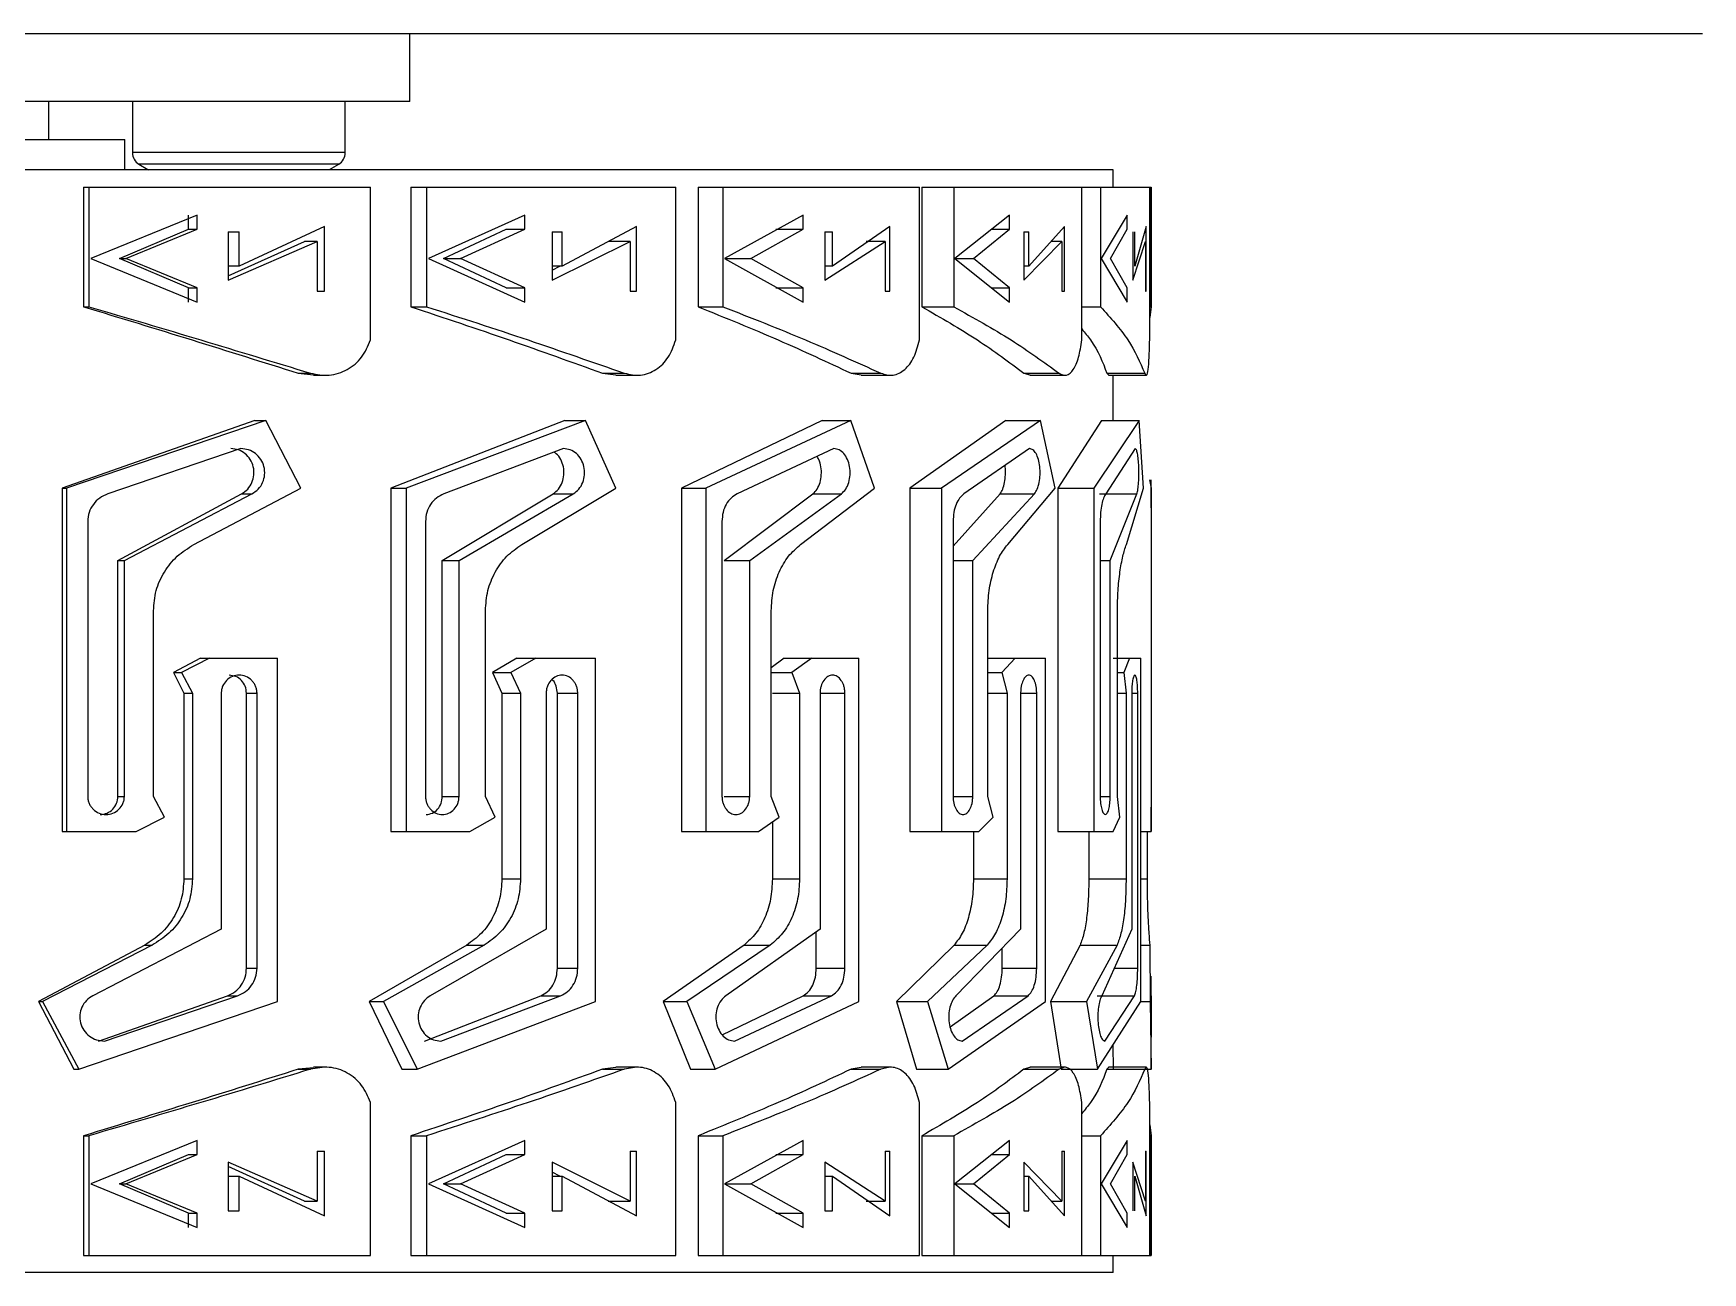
# Model space of a CAD drawing. Header units: millimetres. Extents: x 53 to 376, y 29 to 265.
# Drawn here: x 353.02 to 374.97, y 40.09 to 56.38 of the extents above; entities that cross this region are included whole.
import ezdxf

# ---------------------------------------------------------------- set-up
doc = ezdxf.new("R2010")
doc.units = ezdxf.units.MM

msp = doc.modelspace()

# ---------------------------------------------------------------- linework, layer by layer
at = {"color": 7, "linetype": 'Continuous', "lineweight": 25}
for p, q in [((302.9494, 56.3828), (362.9728, 56.3828)), ((357.9728, 55.4886), (357.9728, 56.3828)), ((362.9728, 56.3828), (374.9728, 56.3828)), ((357.9728, 55.4886), (344.9728, 55.4886)), ((353.2228, 54.9886), (353.2228, 55.4886)), ((354.3228, 55.4886), (354.3228, 54.8153)), ((357.1228, 54.8153), (357.1228, 55.4886)), ((348.7228, 54.9886), (354.2228, 54.9886)), ((354.2228, 54.5886), (354.2228, 54.9886)), ((367.2228, 54.5886), (351.493, 54.5886)), ((367.2228, 54.3615), (367.2228, 54.5886)), ((353.6809, 54.3615), (353.6809, 52.7892)), ((353.6809, 54.3615), (353.751, 54.3615)), ((353.751, 54.3615), (353.751, 52.7892)), ((353.751, 54.3615), (357.4531, 54.3615)), ((357.4531, 52.3518), (357.4531, 54.3615)), ((357.9849, 54.3615), (357.9849, 52.7892)), ((357.9849, 54.3615), (358.1917, 54.3615)), ((358.1917, 54.3615), (358.1917, 52.7892)), ((358.1917, 54.3615), (361.4677, 54.3615)), ((361.4677, 52.3518), (361.4677, 54.3615)), ((361.7614, 54.3615), (361.7614, 52.7892)), ((361.7614, 54.3615), (362.088, 54.3615)), ((362.088, 54.3615), (362.088, 52.7892)), ((362.088, 54.3615), (364.6726, 54.3615)), ((364.6726, 52.3518), (364.6726, 54.3615)), ((364.7043, 54.3615), (364.7043, 52.7892)), ((364.7043, 54.3615), (365.1243, 54.3615)), ((365.1243, 54.3615), (365.1243, 52.7892)), ((365.1243, 54.3615), (366.8081, 54.3615)), ((366.8081, 52.3518), (366.8081, 54.3615)), ((366.8081, 54.3615), (367.0547, 54.3615)), ((367.0547, 54.3615), (367.0547, 52.7892)), ((367.0547, 54.3615), (367.7012, 54.3615)), ((367.7012, 52.3518), (367.7012, 54.3615)), ((367.7012, 54.3615), (367.7227, 54.3615)), ((367.7227, 54.3615), (367.7227, 52.7892)), ((367.7228, 53.4258), (367.7228, 54.3615)), ((355.1769, 53.9945), (353.7776, 53.4226)), ((354.1517, 53.4226), (355.0629, 53.8078)), ((354.2368, 53.4226), (355.1769, 53.8078)), ((355.0629, 53.8078), (355.0629, 53.9945)), ((355.0629, 53.8078), (355.1769, 53.8078)), ((355.1769, 53.8078), (355.1769, 53.9945)), ((356.8483, 53.8432), (355.7273, 53.321)), ((356.8483, 52.9939), (356.8483, 53.8432)), ((359.4845, 53.9945), (358.2161, 53.4226)), ((358.4158, 53.4226), (359.238, 53.8078)), ((358.6363, 53.4226), (359.4845, 53.8078)), ((359.238, 53.8078), (359.4845, 53.8078)), ((359.4845, 53.8078), (359.4845, 53.9945)), ((360.951, 53.8432), (359.9735, 53.321)), ((360.951, 52.9939), (360.951, 53.8432)), ((363.143, 53.9945), (362.1083, 53.4226)), ((362.4554, 53.4226), (363.143, 53.8078)), ((362.7839, 53.8078), (363.143, 53.8078)), ((363.143, 53.8078), (363.143, 53.9945)), ((364.2858, 53.8432), (363.5309, 53.321)), ((364.2858, 52.9939), (364.2858, 53.8432)), ((365.8561, 53.9945), (365.1389, 53.4226)), ((365.3848, 53.4226), (365.8561, 53.8078)), ((365.622, 53.8078), (365.8561, 53.8078)), ((365.8561, 53.8078), (365.8561, 53.9945)), ((366.5825, 53.8432), (366.1115, 53.321)), ((366.5825, 52.9939), (366.5825, 53.8432)), ((367.4039, 53.9945), (367.0623, 53.4226)), ((367.1871, 53.4226), (367.4039, 53.8078)), ((367.4039, 53.8078), (367.4039, 53.9945)), ((367.6552, 53.8432), (367.5061, 53.321)), ((367.6552, 52.9939), (367.6552, 53.8432)), ((355.5817, 53.7746), (355.7273, 53.7746)), ((355.5817, 53.7746), (355.5817, 53.1363)), ((355.5817, 53.1363), (356.7509, 53.648)), ((355.5817, 53.1934), (356.5885, 53.648)), ((355.7273, 53.321), (355.7273, 53.7746)), ((356.7509, 53.648), (356.5885, 53.648)), ((356.7509, 53.648), (356.7509, 52.9939)), ((359.8447, 53.7746), (359.9735, 53.7746)), ((359.8447, 53.7746), (359.8447, 53.1363)), ((359.8447, 53.1363), (360.8671, 53.648)), ((359.9735, 53.321), (359.9735, 53.7746)), ((360.8671, 53.648), (360.578, 53.648)), ((360.8671, 53.648), (360.8671, 52.9939)), ((363.4294, 53.7746), (363.5309, 53.7746)), ((363.4294, 53.7746), (363.4294, 53.1363)), ((363.4294, 53.1363), (364.2221, 53.648)), ((363.5309, 53.321), (363.5309, 53.7746)), ((364.2221, 53.648), (363.9712, 53.648)), ((364.2221, 53.648), (364.2221, 52.9939)), ((366.0454, 53.7746), (366.1115, 53.7746)), ((366.0454, 53.7746), (366.0454, 53.1363)), ((366.0454, 53.1363), (366.5443, 53.648)), ((366.1115, 53.321), (366.1115, 53.7746)), ((366.5443, 53.648), (366.4065, 53.648)), ((366.5443, 53.648), (366.5443, 52.9939)), ((367.4809, 53.7746), (367.4809, 53.1363)), ((367.4809, 53.1363), (367.6455, 53.648)), ((367.5061, 53.321), (367.5061, 53.7746)), ((367.6455, 53.648), (367.6455, 52.9939)), ((353.7776, 53.4226), (355.1769, 52.8507)), ((354.1517, 53.4226), (354.2368, 53.4226)), ((355.0629, 53.0374), (354.1517, 53.4226)), ((355.1769, 53.0374), (354.2368, 53.4226)), ((358.2161, 53.4226), (359.4845, 52.8507)), ((358.4158, 53.4226), (358.6363, 53.4226)), ((359.238, 53.0374), (358.4158, 53.4226)), ((359.4845, 53.0374), (358.6363, 53.4226)), ((362.1083, 53.4226), (363.143, 52.8507)), ((362.1175, 53.4226), (362.4554, 53.4226)), ((363.143, 53.0374), (362.4554, 53.4226)), ((365.1389, 53.4226), (365.8561, 52.8507)), ((365.1389, 53.4226), (365.3848, 53.4226)), ((365.8561, 53.0374), (365.3848, 53.4226)), ((367.0623, 53.4226), (367.4039, 52.8507)), ((367.4039, 53.0374), (367.1871, 53.4226)), ((367.7228, 52.779), (367.7228, 53.4258)), ((355.7273, 53.321), (355.5964, 53.321)), ((359.8447, 53.2693), (359.9446, 53.321)), ((359.9735, 53.321), (359.8447, 53.321)), ((363.5309, 53.321), (363.4294, 53.321)), ((366.1115, 53.321), (366.0454, 53.321)), ((355.0629, 53.0374), (355.1769, 53.0374)), ((355.0629, 52.8507), (355.0629, 53.0374)), ((355.1769, 52.8507), (355.1769, 53.0374)), ((356.7509, 52.9939), (356.8483, 52.9939)), ((359.238, 53.0374), (359.4845, 53.0374)), ((359.4845, 52.8507), (359.4845, 53.0374)), ((360.8671, 52.9939), (360.951, 52.9939)), ((362.7839, 53.0374), (363.143, 53.0374)), ((363.143, 52.8507), (363.143, 53.0374)), ((364.2221, 52.9939), (364.2858, 52.9939)), ((365.622, 53.0374), (365.8561, 53.0374)), ((365.8561, 52.8507), (365.8561, 53.0374)), ((366.5443, 52.9939), (366.5825, 52.9939)), ((367.4039, 52.8507), (367.4039, 53.0374)), ((367.6455, 52.9939), (367.6552, 52.9939)), ((353.6809, 52.7892), (353.751, 52.7892)), ((357.9849, 52.7892), (358.1917, 52.7892)), ((361.7614, 52.7892), (362.088, 52.7892)), ((364.7043, 52.7892), (365.1243, 52.7892)), ((366.8081, 52.7892), (367.0547, 52.7892)), ((367.7227, 52.7892), (367.7012, 52.6464)), ((356.5048, 51.9144), (356.6646, 51.9144)), ((356.5048, 51.9144), (356.7067, 51.8938)), ((356.7061, 51.8871), (356.8723, 51.8871)), ((360.5057, 51.9144), (360.68, 51.8938)), ((360.5057, 51.9144), (360.7925, 51.9144)), ((360.6795, 51.8871), (360.9718, 51.8871)), ((363.7748, 51.9144), (363.9071, 51.8938)), ((363.7748, 51.9144), (364.1653, 51.9144)), ((363.9068, 51.8871), (364.3016, 51.8871)), ((366.0473, 51.9144), (366.1268, 51.8938)), ((366.0473, 51.9144), (366.5099, 51.9144)), ((366.1268, 51.8871), (366.592, 51.8871)), ((367.139, 51.9144), (367.1593, 51.8938)), ((367.139, 51.9144), (367.6363, 51.9144)), ((367.1595, 51.8871), (367.6575, 51.8871)), ((367.2228, 51.2941), (367.2228, 51.8871)), ((367.2228, 51.8871), (367.4118, 51.8871)), ((355.9346, 51.2941), (353.3976, 50.4034)), ((356.0763, 51.2941), (353.4587, 50.4034)), ((355.9346, 51.2941), (356.0763, 51.2941)), ((356.5365, 50.4034), (356.0763, 51.2941)), ((360.0094, 51.2941), (357.7237, 50.4034)), ((360.2804, 51.2941), (357.9221, 50.4034)), ((360.0094, 51.2941), (360.2804, 51.2941)), ((360.6815, 50.4034), (360.2804, 51.2941)), ((363.3926, 51.2941), (361.5433, 50.4034)), ((363.771, 51.2941), (361.863, 50.4034)), ((363.3926, 51.2941), (363.771, 51.2941)), ((364.0806, 50.4034), (363.771, 51.2941)), ((365.8101, 51.2941), (364.5471, 50.4034)), ((366.2653, 51.2941), (364.9622, 50.4034)), ((365.8101, 51.2941), (366.2653, 51.2941)), ((366.4582, 50.4034), (366.2653, 51.2941)), ((367.0661, 51.2941), (366.4917, 50.4034)), ((367.5611, 51.2941), (366.9685, 50.4034)), ((367.0661, 51.2941), (367.5611, 51.2941)), ((367.6218, 50.4034), (367.5611, 51.2941)), ((355.7497, 50.9238), (353.9995, 50.3278)), ((359.9932, 50.9238), (358.4196, 50.3278)), ((363.5464, 50.9238), (362.2769, 50.3278)), ((366.1215, 50.9238), (365.259, 50.3278)), ((367.5098, 50.9238), (367.1241, 50.3278)), ((367.699, 50.5129), (367.7194, 50.4034)), ((367.7228, 50.1426), (367.7228, 50.5129)), ((353.3976, 50.4034), (353.4587, 50.4034)), ((353.3976, 50.4034), (353.3976, 45.8874)), ((353.4587, 50.4034), (353.4587, 45.8874)), ((354.1333, 49.4528), (355.7596, 50.3278)), ((354.2177, 49.4528), (355.8957, 50.3278)), ((355.1309, 49.6614), (356.5365, 50.4034)), ((355.7596, 50.3278), (355.8957, 50.3278)), ((357.7237, 50.4034), (357.7237, 45.8874)), ((357.7237, 50.4034), (357.9221, 50.4034)), ((357.9221, 50.4034), (357.9221, 45.8874)), ((358.399, 49.4528), (359.8557, 50.3278)), ((358.6189, 49.4528), (360.1218, 50.3278)), ((359.4434, 49.6614), (360.6815, 50.4034)), ((359.8557, 50.3278), (360.1218, 50.3278)), ((361.5433, 50.4034), (361.5433, 45.8874)), ((361.5433, 50.4034), (361.863, 50.4034)), ((361.863, 50.4034), (361.863, 45.8874)), ((362.1037, 49.4528), (363.2727, 50.3278)), ((362.4411, 49.4528), (363.6473, 50.3278)), ((363.1101, 49.6614), (364.0806, 50.4034)), ((363.2727, 50.3278), (363.6473, 50.3278)), ((364.5471, 50.4034), (364.5471, 45.8874)), ((364.5471, 50.4034), (364.9622, 50.4034)), ((364.9622, 50.4034), (364.9622, 45.8874)), ((365.1161, 49.6408), (365.7337, 50.3278)), ((365.3748, 49.4528), (366.1864, 50.3278)), ((365.7337, 50.3278), (366.1864, 50.3278)), ((365.8341, 49.6614), (366.4582, 50.4034)), ((366.4917, 50.4034), (366.4917, 45.8874)), ((366.4917, 50.4034), (366.9685, 50.4034)), ((366.9685, 50.4034), (366.9685, 45.8874)), ((367.0394, 50.3278), (367.5336, 50.3278)), ((367.1822, 49.4528), (367.5336, 50.3278)), ((367.3945, 49.6614), (367.6218, 50.4034)), ((367.7194, 50.4034), (367.7194, 45.8874)), ((353.736, 49.9662), (353.736, 46.3495)), ((358.1779, 49.9662), (358.1779, 46.3495)), ((362.0765, 49.9662), (362.0765, 46.3495)), ((365.1161, 49.9662), (365.1161, 46.3495)), ((367.0504, 49.9662), (367.0504, 46.3495)), ((367.7227, 49.9662), (367.7227, 46.3495)), ((354.1333, 49.4528), (354.2177, 49.4528)), ((354.1333, 46.3495), (354.1333, 49.4528)), ((354.2177, 46.3495), (354.2177, 49.4528)), ((358.399, 49.4528), (358.6189, 49.4528)), ((358.399, 46.3495), (358.399, 49.4528)), ((358.6189, 46.3495), (358.6189, 49.4528)), ((362.1037, 49.4528), (362.4411, 49.4528)), ((362.4411, 46.3495), (362.4411, 49.4528)), ((365.1161, 49.4528), (365.3748, 49.4528)), ((365.3748, 46.3495), (365.3748, 49.4528)), ((367.0504, 49.4528), (367.1822, 49.4528)), ((367.1822, 46.3495), (367.1822, 49.4528)), ((354.6003, 46.3495), (354.6003, 48.7916)), ((358.9662, 46.3495), (358.9662, 48.7916)), ((362.725, 46.3495), (362.725, 48.7916)), ((365.5722, 46.3495), (365.5722, 48.7916)), ((367.2772, 46.3495), (367.2772, 48.7916)), ((355.2197, 48.1695), (354.8633, 47.9775)), ((355.3387, 48.1695), (354.9709, 47.9775)), ((355.2197, 48.1695), (355.3387, 48.1695)), ((355.3387, 48.1695), (356.2303, 48.1695)), ((356.2303, 43.6534), (356.2303, 48.1695)), ((359.3778, 48.1695), (359.0592, 47.9775)), ((359.6288, 48.1695), (359.3001, 47.9775)), ((359.3778, 48.1695), (359.6288, 48.1695)), ((359.6288, 48.1695), (360.4151, 48.1695)), ((360.4151, 43.6534), (360.4151, 48.1695)), ((362.8955, 48.1695), (362.725, 48.0411)), ((362.8955, 48.1695), (363.2582, 48.1695)), ((363.2582, 48.1695), (362.9951, 47.9775)), ((363.2582, 48.1695), (363.8755, 48.1695)), ((363.8755, 43.6534), (363.8755, 48.1695)), ((365.5722, 48.1695), (365.9327, 48.1695)), ((365.9327, 48.1695), (365.7566, 47.9775)), ((365.9327, 48.1695), (366.3311, 48.1695)), ((366.3311, 43.6534), (366.3311, 48.1695)), ((367.2195, 48.1695), (367.4359, 48.1695)), ((367.4359, 48.1695), (367.3609, 47.9775)), ((367.4359, 48.1695), (367.5829, 48.1695)), ((367.5829, 43.6534), (367.5829, 48.1695)), ((354.8633, 47.9775), (355.0015, 47.7074)), ((354.8633, 47.9775), (354.9709, 47.9775)), ((354.9709, 47.9775), (355.1136, 47.7074)), ((359.0592, 47.9775), (359.1831, 47.7074)), ((359.0592, 47.9775), (359.3001, 47.9775)), ((359.3001, 47.9775), (359.4279, 47.7074)), ((362.725, 47.9775), (362.9951, 47.9775)), ((362.9951, 47.9775), (363.0977, 47.7074)), ((365.5722, 47.9775), (365.7566, 47.9775)), ((365.7566, 47.9775), (365.8257, 47.7074)), ((367.2772, 47.9775), (367.3609, 47.9775)), ((367.3609, 47.9775), (367.391, 47.7074)), ((355.0015, 47.7074), (355.1136, 47.7074)), ((355.0015, 47.7074), (355.0015, 45.2652)), ((355.1136, 47.7074), (355.1136, 45.2652)), ((355.4916, 47.7074), (355.4916, 44.6041)), ((355.824, 47.7074), (355.9621, 47.7074)), ((355.824, 44.0906), (355.824, 47.7074)), ((355.9621, 44.0906), (355.9621, 47.7074)), ((359.1831, 47.7074), (359.1831, 45.2652)), ((359.1831, 47.7074), (359.4279, 47.7074)), ((359.4279, 47.7074), (359.4279, 45.2652)), ((359.7647, 47.7074), (359.7647, 44.6041)), ((359.9123, 44.0906), (359.9123, 47.7074)), ((359.9123, 47.7074), (360.1803, 47.7074)), ((360.1803, 44.0906), (360.1803, 47.7074)), ((362.74, 47.7074), (363.0977, 47.7074)), ((363.0977, 47.7074), (363.0977, 45.2652)), ((363.3661, 47.7074), (363.3661, 44.6041)), ((363.6929, 44.0906), (363.6929, 47.7074)), ((365.5722, 47.7074), (365.8257, 47.7074)), ((365.8257, 47.7074), (365.8257, 45.2652)), ((366.004, 47.7074), (366.004, 44.6041)), ((366.2156, 44.0906), (366.2156, 47.7074)), ((367.2772, 47.7074), (367.391, 47.7074)), ((367.391, 47.7074), (367.391, 45.2652)), ((367.4646, 47.7074), (367.4646, 44.6041)), ((367.5439, 44.0906), (367.5439, 47.7074)), ((354.1333, 46.3495), (354.2177, 46.3495)), ((354.7437, 46.0793), (354.6003, 46.3495)), ((358.399, 46.3495), (358.6189, 46.3495)), ((359.0956, 46.0793), (358.9662, 46.3495)), ((362.1037, 46.3495), (362.4411, 46.3495)), ((362.83, 46.0793), (362.725, 46.3495)), ((365.6443, 46.0793), (365.5722, 46.3495)), ((367.3105, 46.0793), (367.2772, 46.3495)), ((367.7228, 45.8874), (367.7228, 46.2077)), ((353.3976, 45.8874), (353.4587, 45.8874)), ((353.4587, 45.8874), (354.373, 45.8874)), ((354.373, 45.8874), (354.7437, 46.0793)), ((357.7237, 45.8874), (357.9221, 45.8874)), ((357.9221, 45.8874), (358.7601, 45.8874)), ((358.7601, 45.8874), (359.0956, 46.0793)), ((361.5433, 45.8874), (361.863, 45.8874)), ((361.863, 45.8874), (362.5569, 45.8874)), ((362.5569, 45.8874), (362.83, 46.0793)), ((362.74, 46.0161), (362.74, 45.2652)), ((364.5471, 45.8874), (364.9622, 45.8874)), ((364.9622, 45.8874), (365.4557, 45.8874)), ((365.3841, 45.8874), (365.3841, 45.2652)), ((365.4557, 45.8874), (365.6443, 46.0793)), ((366.4917, 45.8874), (366.9685, 45.8874)), ((366.9012, 45.8874), (366.9012, 45.2652)), ((366.9685, 45.8874), (367.2218, 45.8874)), ((367.2218, 45.8874), (367.3105, 46.0793)), ((367.5829, 45.8874), (367.7194, 45.8874)), ((367.6666, 45.8874), (367.6666, 45.2652)), ((367.7194, 45.8874), (367.7228, 45.8874)), ((355.0015, 45.2652), (355.1136, 45.2652)), ((359.1831, 45.2652), (359.4279, 45.2652)), ((362.74, 45.2652), (363.0977, 45.2652)), ((365.3841, 45.2652), (365.8257, 45.2652)), ((366.9012, 45.2652), (367.391, 45.2652)), ((355.4916, 44.6041), (353.8044, 43.729)), ((359.7647, 44.6041), (358.2408, 43.729)), ((363.3661, 44.6041), (362.1288, 43.729)), ((363.3169, 44.0906), (363.3169, 44.5693)), ((366.004, 44.6041), (365.1535, 43.729)), ((367.4646, 44.6041), (367.0699, 43.729)), ((354.4871, 44.3955), (353.0883, 43.6534)), ((354.5828, 44.3955), (353.1396, 43.6534)), ((354.4871, 44.3955), (354.5828, 44.3955)), ((358.7203, 44.3955), (357.4367, 43.6534)), ((358.9504, 44.3955), (357.626, 43.6534)), ((358.7203, 44.3955), (358.9504, 44.3955)), ((362.3663, 44.3955), (361.302, 43.6534)), ((362.7121, 44.3955), (361.614, 43.6534)), ((362.3663, 44.3955), (362.7121, 44.3955)), ((365.1298, 44.3955), (364.371, 43.6534)), ((365.5633, 44.3955), (364.7804, 43.6534)), ((365.1298, 44.3955), (365.5633, 44.3955)), ((365.762, 44.0906), (365.762, 44.3551)), ((366.7868, 44.3955), (366.395, 43.6534)), ((366.7868, 44.3955), (367.273, 44.3955)), ((367.273, 44.3955), (366.8687, 43.6534)), ((367.7026, 44.3955), (367.7097, 43.6534)), ((355.824, 44.0906), (355.9621, 44.0906)), ((359.9123, 44.0906), (360.1803, 44.0906)), ((363.3169, 44.0906), (363.6929, 44.0906)), ((365.762, 44.0906), (366.2156, 44.0906)), ((367.7228, 43.7149), (367.7228, 43.9843)), ((353.8779, 43.1331), (355.5753, 43.729)), ((353.9543, 43.1331), (355.7055, 43.729)), ((355.5753, 43.729), (355.7055, 43.729)), ((358.1657, 43.1331), (359.6932, 43.729)), ((358.3782, 43.1331), (359.9542, 43.729)), ((359.6932, 43.729), (359.9542, 43.729)), ((362.0811, 43.2151), (363.1452, 43.729)), ((362.2427, 43.1331), (363.5157, 43.729)), ((363.1452, 43.729), (363.5157, 43.729)), ((365.0765, 43.3212), (365.6515, 43.729)), ((365.2347, 43.1331), (366.1016, 43.729)), ((365.6515, 43.729), (366.1016, 43.729)), ((367.0092, 43.729), (367.5024, 43.729)), ((367.1118, 43.1331), (367.5024, 43.729)), ((353.0883, 43.6534), (353.1396, 43.6534)), ((353.0883, 43.6534), (353.5522, 42.7628)), ((353.1396, 43.6534), (353.6182, 42.7628)), ((353.6182, 42.7628), (356.2303, 43.6534)), ((357.4367, 43.6534), (357.8664, 42.7628)), ((357.4367, 43.6534), (357.626, 43.6534)), ((357.626, 43.6534), (358.0694, 42.7628)), ((358.0694, 42.7628), (360.4151, 43.6534)), ((361.302, 43.6534), (361.6627, 42.7628)), ((361.302, 43.6534), (361.614, 43.6534)), ((361.614, 43.6534), (361.9861, 42.7628)), ((361.9861, 42.7628), (363.8755, 43.6534)), ((364.371, 43.6534), (364.6334, 42.7628)), ((364.371, 43.6534), (364.7804, 43.6534)), ((364.7804, 43.6534), (365.0512, 42.7628)), ((365.0512, 42.7628), (366.3311, 43.6534)), ((366.395, 43.6534), (366.5379, 42.7628)), ((366.395, 43.6534), (366.8687, 43.6534)), ((366.8687, 43.6534), (367.0161, 42.7628)), ((367.0161, 42.7628), (367.5829, 43.6534)), ((367.5829, 43.6534), (367.7097, 43.6534)), ((367.7097, 43.6534), (367.7219, 42.7628)), ((367.2177, 43.0795), (367.2219, 42.7628)), ((367.7228, 42.7603), (367.7228, 43.184)), ((353.5522, 42.7628), (353.6182, 42.7628)), ((356.7068, 42.7833), (356.5048, 42.7628)), ((356.5048, 42.7628), (356.6646, 42.7628)), ((356.8724, 42.79), (356.7061, 42.7901)), ((357.8664, 42.7628), (358.0694, 42.7628)), ((360.6801, 42.7834), (360.5057, 42.7628)), ((360.5057, 42.7628), (360.7925, 42.7628)), ((360.9719, 42.79), (360.6796, 42.79)), ((361.6627, 42.7628), (361.9861, 42.7628)), ((363.9072, 42.7834), (363.7748, 42.7628)), ((363.7748, 42.7628), (364.1653, 42.7628)), ((364.3017, 42.79), (363.9069, 42.79)), ((364.6334, 42.7628), (365.0512, 42.7628)), ((366.1269, 42.7834), (366.0473, 42.7628)), ((366.0473, 42.7628), (366.5099, 42.7628)), ((366.5921, 42.79), (366.1268, 42.79)), ((366.5379, 42.7628), (367.0161, 42.7628)), ((367.1593, 42.7834), (367.139, 42.7628)), ((367.139, 42.7628), (367.6363, 42.7628)), ((367.6575, 42.79), (367.1595, 42.79)), ((367.6363, 42.7628), (367.7219, 42.7628)), ((357.4531, 40.3157), (357.4531, 42.3254)), ((361.4677, 40.3157), (361.4677, 42.3254)), ((364.6726, 40.3157), (364.6726, 42.3254)), ((366.8081, 40.3157), (366.8081, 42.3254)), ((367.7012, 40.3157), (367.7012, 42.3254)), ((367.7012, 42.0308), (367.7227, 41.888)), ((353.6809, 41.888), (353.751, 41.888)), ((353.6809, 41.888), (353.6809, 40.3157)), ((353.751, 41.888), (353.751, 40.3157)), ((355.1769, 41.8264), (353.7776, 41.2546)), ((355.1769, 41.6398), (355.1769, 41.8264)), ((357.9849, 41.888), (357.9849, 40.3157)), ((357.9849, 41.888), (358.1917, 41.888)), ((358.1917, 41.888), (358.1917, 40.3157)), ((359.4845, 41.8264), (358.2161, 41.2546)), ((359.4845, 41.6398), (359.4845, 41.8264)), ((361.7614, 41.888), (361.7614, 40.3157)), ((361.7614, 41.888), (362.088, 41.888)), ((362.088, 41.888), (362.088, 40.3157)), ((363.143, 41.8264), (362.1083, 41.2546)), ((363.143, 41.6398), (363.143, 41.8264)), ((364.7043, 41.888), (364.7043, 40.3157)), ((364.7043, 41.888), (365.1243, 41.888)), ((365.1243, 41.888), (365.1243, 40.3157)), ((365.8561, 41.8264), (365.1389, 41.2546)), ((365.8561, 41.6398), (365.8561, 41.8264)), ((366.8081, 41.888), (367.0547, 41.888)), ((367.0547, 41.888), (367.0547, 40.3157)), ((367.4039, 41.8264), (367.0623, 41.2546)), ((367.4039, 41.6398), (367.4039, 41.8264)), ((367.7227, 41.888), (367.7227, 40.3157)), ((367.7228, 41.2577), (367.7228, 41.8981)), ((354.1517, 41.2546), (355.0629, 41.6398)), ((354.2368, 41.2546), (355.1769, 41.6398)), ((355.0629, 41.6398), (355.1769, 41.6398)), ((356.7509, 41.0292), (355.5817, 41.5408)), ((355.5817, 41.5408), (355.5817, 40.9026)), ((356.7509, 41.6833), (356.8483, 41.6833)), ((356.7509, 41.6833), (356.7509, 41.0292)), ((356.8483, 40.834), (356.8483, 41.6833)), ((358.4158, 41.2546), (359.238, 41.6398)), ((358.6363, 41.2546), (359.4845, 41.6398)), ((359.238, 41.6398), (359.4845, 41.6398)), ((360.8671, 41.0292), (359.8447, 41.5408)), ((359.8447, 41.5408), (359.8447, 40.9026)), ((360.8671, 41.6833), (360.951, 41.6833)), ((360.8671, 41.6833), (360.8671, 41.0292)), ((360.951, 40.834), (360.951, 41.6833)), ((362.4554, 41.2546), (363.143, 41.6398)), ((362.7839, 41.6398), (363.143, 41.6398)), ((364.2221, 41.0292), (363.4294, 41.5408)), ((363.4294, 41.5408), (363.4294, 40.9026)), ((364.2221, 41.6833), (364.2858, 41.6833)), ((364.2221, 41.6833), (364.2221, 41.0292)), ((364.2858, 40.834), (364.2858, 41.6833)), ((365.3848, 41.2546), (365.8561, 41.6398)), ((365.622, 41.6398), (365.8561, 41.6398)), ((366.5443, 41.0292), (366.0454, 41.5408)), ((366.0454, 41.5408), (366.0454, 40.9026)), ((366.5443, 41.6833), (366.5825, 41.6833)), ((366.5443, 41.6833), (366.5443, 41.0292)), ((366.5825, 40.834), (366.5825, 41.6833)), ((367.1871, 41.2546), (367.4039, 41.6398)), ((367.6455, 41.0292), (367.4809, 41.5408)), ((367.4809, 41.5408), (367.4809, 40.9026)), ((367.6455, 41.6833), (367.6552, 41.6833)), ((367.6455, 41.6833), (367.6455, 41.0292)), ((367.6552, 40.834), (367.6552, 41.6833)), ((356.5885, 41.0292), (355.5817, 41.4838)), ((355.5964, 41.3562), (355.7273, 41.3562)), ((355.7273, 40.9026), (355.7273, 41.3562)), ((355.7273, 41.3562), (356.8483, 40.834)), ((359.9446, 41.3562), (359.8447, 41.4078)), ((359.8447, 41.3562), (359.9735, 41.3562)), ((359.9735, 40.9026), (359.9735, 41.3562)), ((359.9735, 41.3562), (360.951, 40.834)), ((363.4294, 41.3562), (363.5309, 41.3562)), ((363.5309, 40.9026), (363.5309, 41.3562)), ((363.5309, 41.3562), (364.2858, 40.834)), ((366.0454, 41.3562), (366.1115, 41.3562)), ((366.1115, 40.9026), (366.1115, 41.3562)), ((366.1115, 41.3562), (366.5825, 40.834)), ((367.5061, 40.9026), (367.5061, 41.3562)), ((367.5061, 41.3562), (367.6552, 40.834)), ((353.7776, 41.2546), (355.1769, 40.6827)), ((355.0629, 40.8694), (354.1517, 41.2546)), ((354.1517, 41.2546), (354.2368, 41.2546)), ((355.1769, 40.8694), (354.2368, 41.2546)), ((358.2161, 41.2546), (359.4845, 40.6827)), ((358.4158, 41.2546), (358.6363, 41.2546)), ((359.238, 40.8694), (358.4158, 41.2546)), ((359.4845, 40.8694), (358.6363, 41.2546)), ((362.1083, 41.2546), (363.143, 40.6827)), ((362.1175, 41.2546), (362.4554, 41.2546)), ((363.143, 40.8694), (362.4554, 41.2546)), ((365.1389, 41.2546), (365.8561, 40.6827)), ((365.1389, 41.2546), (365.3848, 41.2546)), ((365.8561, 40.8694), (365.3848, 41.2546)), ((367.0623, 41.2546), (367.4039, 40.6827)), ((367.4039, 40.8694), (367.1871, 41.2546)), ((367.7228, 40.3157), (367.7228, 41.2577)), ((355.0629, 40.8694), (355.1769, 40.8694)), ((355.0629, 40.6827), (355.0629, 40.8694)), ((355.1769, 40.6827), (355.1769, 40.8694)), ((355.5817, 40.9026), (355.7273, 40.9026)), ((356.5885, 41.0292), (356.7509, 41.0292)), ((359.238, 40.8694), (359.4845, 40.8694)), ((359.4845, 40.6827), (359.4845, 40.8694)), ((359.8447, 40.9026), (359.9735, 40.9026)), ((360.578, 41.0292), (360.8671, 41.0292)), ((362.7839, 40.8694), (363.143, 40.8694)), ((363.143, 40.6827), (363.143, 40.8694)), ((363.4294, 40.9026), (363.5309, 40.9026)), ((363.9712, 41.0292), (364.2221, 41.0292)), ((365.622, 40.8694), (365.8561, 40.8694)), ((365.8561, 40.6827), (365.8561, 40.8694)), ((366.0454, 40.9026), (366.1115, 40.9026)), ((366.4065, 41.0292), (366.5443, 41.0292)), ((367.4039, 40.6827), (367.4039, 40.8694)), ((353.6809, 40.3157), (353.751, 40.3157)), ((353.751, 40.3157), (357.4531, 40.3157)), ((357.9849, 40.3157), (358.1917, 40.3157)), ((358.1917, 40.3157), (361.4677, 40.3157)), ((361.7614, 40.3157), (362.088, 40.3157)), ((362.088, 40.3157), (364.6726, 40.3157)), ((364.7043, 40.3157), (365.1243, 40.3157)), ((365.1243, 40.3157), (366.8081, 40.3157)), ((366.8081, 40.3157), (367.0547, 40.3157)), ((367.0547, 40.3157), (367.7012, 40.3157)), ((367.2228, 40.0886), (367.2228, 40.3157)), ((367.7012, 40.3157), (367.7227, 40.3157)), ((367.2228, 40.0886), (351.493, 40.0886))]:
    msp.add_line(p, q, dxfattribs=at)
at = {"color": 8, "linetype": 'Continuous', "lineweight": 25}
for p, q in [((357.1228, 54.8153), (354.3228, 54.8153)), ((357.0374, 54.6622), (354.4081, 54.6622)), ((363.3661, 47.7074), (363.6929, 47.7074)), ((366.004, 47.7074), (366.2156, 47.7074)), ((367.4646, 47.7074), (367.5439, 47.7074)), ((365.1161, 46.3495), (365.3748, 46.3495)), ((367.0504, 46.3495), (367.1822, 46.3495)), ((367.5829, 45.2652), (367.6666, 45.2652)), ((367.5829, 44.3955), (367.7026, 44.3955)), ((367.233, 44.0906), (367.5439, 44.0906))]:
    msp.add_line(p, q, dxfattribs=at)
at = {"color": 7, "linetype": 'Continuous', "lineweight": 25, "flags": 128}
for points in [[(354.4081, 54.6622), (354.5281, 54.5925), (354.5353, 54.5886)], [(356.9102, 54.5886), (356.9174, 54.5925), (357.0374, 54.6622)]]:
    msp.add_lwpolyline(points, dxfattribs=at)
at = {"color": 7, "linetype": 'Continuous', "lineweight": 25}
for centre, start, end in [((354.5028, 54.8153), 180, 238.2737), ((356.9428, 54.8153), 301.7263, 0)]:
    msp.add_arc(centre, 0.18, start, end, dxfattribs=at)
for points, knots in [([(353.6809, 52.7892), (354.1593, 52.6434), (355.1161, 52.3518), (356.0419, 52.0602), (356.5048, 51.9144)], [0, 0, 0, 0, 0.5000004, 1, 1, 1, 1]), ([(353.751, 52.7892), (354.2446, 52.6434), (355.2317, 52.3518), (356.187, 52.0602), (356.6646, 51.9144)], [0, 0, 0, 0, 0.5000001, 1, 1, 1, 1]), ([(357.9849, 52.7892), (358.4217, 52.6434), (359.2951, 52.3518), (360.1022, 52.0602), (360.5057, 51.9144)], [0, 0, 0, 0, 0.5000004, 1, 1, 1, 1]), ([(358.1917, 52.7892), (358.6423, 52.6434), (359.5435, 52.3518), (360.3761, 52.0602), (360.7925, 51.9144)], [0, 0, 0, 0, 0.5000004, 1, 1, 1, 1]), ([(361.7614, 52.7892), (362.1211, 52.6434), (362.8405, 52.3518), (363.4634, 52.0602), (363.7748, 51.9144)], [0, 0, 0, 0, 0.49999988, 1, 1, 1, 1]), ([(362.088, 52.7892), (362.4591, 52.6434), (363.2013, 52.3518), (363.844, 52.0602), (364.1653, 51.9144)], [0, 0, 0, 0, 0.4999997, 1, 1, 1, 1]), ([(364.7043, 52.7892), (364.9578, 52.6434), (365.4649, 52.3518), (365.8531, 52.0602), (366.0473, 51.9144)], [0, 0, 0, 0, 0.4999998, 1, 1, 1, 1]), ([(365.1243, 52.7892), (365.3859, 52.6434), (365.9091, 52.3518), (366.3096, 52.0602), (366.5099, 51.9144)], [0, 0, 0, 0, 0.4999997, 1, 1, 1, 1]), ([(367.0547, 52.7892), (367.1856, 52.6434), (367.4472, 52.3518), (367.5733, 52.0602), (367.6363, 51.9144)], [0, 0, 0, 0, 0.4999999, 1, 1, 1, 1]), ([(366.8081, 52.4962), (366.8481, 52.4481), (367.0095, 52.2541), (367.0834, 52.0602), (367.139, 51.9144)], [0, 0, 0, 0, 0.2482159, 1, 1, 1, 1]), ([(356.6646, 51.9144), (356.7474, 51.8992), (356.9127, 51.8687), (357.1543, 51.9505), (357.3541, 52.1129), (357.4202, 52.2725), (357.4531, 52.3518)], [0, 0, 0, 0, 0.252398, 0.5042083, 0.7535647, 1, 1, 1, 1]), ([(360.7925, 51.9144), (360.8639, 51.8992), (361.0067, 51.8687), (361.2136, 51.9505), (361.3838, 52.1129), (361.4398, 52.2725), (361.4677, 52.3518)], [0, 0, 0, 0, 0.2523968, 0.5042083, 0.7535645, 1, 1, 1, 1]), ([(364.1653, 51.9144), (364.2197, 51.8992), (364.3282, 51.8687), (364.4837, 51.9505), (364.6105, 52.1129), (364.652, 52.2725), (364.6726, 52.3518)], [0, 0, 0, 0, 0.252396, 0.504209, 0.7535644, 1, 1, 1, 1]), ([(366.5099, 51.9144), (366.5427, 51.8992), (366.6082, 51.8687), (366.6997, 51.9505), (366.7728, 52.1129), (366.7964, 52.2725), (366.8081, 52.3518)], [0, 0, 0, 0, 0.2523967, 0.5042091, 0.7535652, 1, 1, 1, 1]), ([(367.6363, 51.9144), (367.6449, 51.8992), (367.6621, 51.8687), (367.6821, 51.9505), (367.6957, 52.1129), (367.6994, 52.2725), (367.7012, 52.3518)], [0, 0, 0, 0, 0.2523964, 0.5042094, 0.7535651, 1, 1, 1, 1]), ([(355.7596, 50.3278), (355.7879, 50.3472), (355.8445, 50.3858), (355.9005, 50.4761), (355.9266, 50.5787), (355.9188, 50.6849), (355.8782, 50.7827), (355.8093, 50.8608), (355.7193, 50.9136), (355.6519, 50.9204), (355.6181, 50.9238)], [0, 0, 0, 0, 0.1253295, 0.2502853, 0.3752385, 0.5002023, 0.6251549, 0.7501143, 0.8750548, 1, 1, 1, 1]), ([(355.8957, 50.3278), (355.9247, 50.347), (355.9826, 50.3852), (356.0411, 50.4757), (356.0682, 50.5796), (356.0595, 50.6874), (356.0162, 50.7856), (355.9443, 50.8627), (355.8522, 50.914), (355.7839, 50.9205), (355.7497, 50.9238)], [0, 0, 0, 0, 0.12538188, 0.25042568, 0.37543103, 0.50038719, 0.62529565, 0.75018933, 0.87507956, 1, 1, 1, 1]), ([(359.8557, 50.3278), (359.8806, 50.3472), (359.9304, 50.3858), (359.9795, 50.4761), (360.0023, 50.5786), (359.9957, 50.6852), (359.9594, 50.7814), (359.9135, 50.8484), (359.8767, 50.8698), (359.8664, 50.8758)], [0, 0, 0, 0, 0.15702, 0.3135708, 0.4701182, 0.6266794, 0.783224, 0.9397814, 1, 1, 1, 1]), ([(360.1218, 50.3278), (360.1473, 50.347), (360.1983, 50.3852), (360.2495, 50.4757), (360.2733, 50.5796), (360.2657, 50.6874), (360.2278, 50.7856), (360.1646, 50.8627), (360.0836, 50.914), (360.0233, 50.9205), (359.9932, 50.9238)], [0, 0, 0, 0, 0.1253848, 0.2504283, 0.3754328, 0.500389, 0.6252955, 0.7501876, 0.8750776, 1, 1, 1, 1]), ([(363.2727, 50.3278), (363.2922, 50.3472), (363.3311, 50.3858), (363.3693, 50.4761), (363.3872, 50.5789), (363.3813, 50.6842), (363.36, 50.7695), (363.3349, 50.8073), (363.3262, 50.8204)], [0, 0, 0, 0, 0.1812345, 0.3619272, 0.5426151, 0.7233188, 0.9040045, 1, 1, 1, 1]), ([(363.6473, 50.3278), (363.6672, 50.347), (363.7071, 50.3852), (363.747, 50.4757), (363.7655, 50.5796), (363.7595, 50.6874), (363.73, 50.7856), (363.6808, 50.8627), (363.6174, 50.914), (363.5701, 50.9205), (363.5464, 50.9238)], [0, 0, 0, 0, 0.12538266, 0.2504267, 0.3754325, 0.500389, 0.62529602, 0.75019067, 0.8750808, 1, 1, 1, 1]), ([(366.1864, 50.3278), (366.1992, 50.347), (366.2247, 50.3852), (366.25, 50.4757), (366.2618, 50.5796), (366.258, 50.6874), (366.2393, 50.7856), (366.2079, 50.8627), (366.1673, 50.914), (366.1368, 50.9205), (366.1215, 50.9238)], [0, 0, 0, 0, 0.12538319, 0.25042673, 0.37543172, 0.50038805, 0.62529514, 0.75018909, 0.87507952, 1, 1, 1, 1]), ([(367.5336, 50.3278), (367.5381, 50.347), (367.5472, 50.3852), (367.5559, 50.4757), (367.5599, 50.5796), (367.5586, 50.6874), (367.5522, 50.7856), (367.5413, 50.8627), (367.5268, 50.914), (367.5155, 50.9205), (367.5098, 50.9238)], [0, 0, 0, 0, 0.12538278, 0.25042708, 0.37543209, 0.5003884, 0.62529479, 0.75018851, 0.87507852, 1, 1, 1, 1]), ([(365.7337, 50.3278), (365.7461, 50.3471), (365.771, 50.3858), (365.7956, 50.4763), (365.8058, 50.5779), (365.8061, 50.6574), (365.7989, 50.6947), (365.7979, 50.7002)], [0, 0, 0, 0, 0.2401275, 0.4795344, 0.7189383, 0.9583622, 1, 1, 1, 1]), ([(353.9995, 50.3278), (353.9629, 50.3118), (353.89, 50.2799), (353.8052, 50.1931), (353.7473, 50.0861), (353.7398, 50.0062), (353.736, 49.9662)], [0, 0, 0, 0, 0.2509177, 0.5007393, 0.7503876, 1, 1, 1, 1]), ([(358.4196, 50.3278), (358.3861, 50.3118), (358.3193, 50.2799), (358.2415, 50.1931), (358.1883, 50.0861), (358.1813, 50.0062), (358.1779, 49.9662)], [0, 0, 0, 0, 0.2509161, 0.5007369, 0.7503875, 1, 1, 1, 1]), ([(362.2769, 50.3278), (362.2493, 50.3118), (362.194, 50.2799), (362.1294, 50.1931), (362.0852, 50.0861), (362.0794, 50.0062), (362.0765, 49.9662)], [0, 0, 0, 0, 0.2509158, 0.5007368, 0.7503869, 1, 1, 1, 1]), ([(365.259, 50.3278), (365.2393, 50.3118), (365.2001, 50.2799), (365.154, 50.1931), (365.1223, 50.0861), (365.1182, 50.0062), (365.1161, 49.9662)], [0, 0, 0, 0, 0.2509142, 0.5007368, 0.7503866, 1, 1, 1, 1]), ([(367.1241, 50.3278), (367.1141, 50.3118), (367.0941, 50.2799), (367.0702, 50.1931), (367.0537, 50.0861), (367.0515, 50.0062), (367.0504, 49.9662)], [0, 0, 0, 0, 0.25091406, 0.500737, 0.75038735, 1, 1, 1, 1]), ([(367.7227, 50.1426), (367.7227, 50.1234), (367.7227, 50.0697), (367.7227, 50.0067), (367.7227, 49.9662)], [0, 0, 0, 0, 0.3569619, 1, 1, 1, 1]), ([(354.6003, 48.7916), (354.6074, 48.8808), (354.6217, 49.0595), (354.735, 49.3063), (354.9035, 49.5194), (355.0549, 49.6139), (355.1309, 49.6614)], [0, 0, 0, 0, 0.2477045, 0.4965127, 0.7472056, 1, 1, 1, 1]), ([(358.9662, 48.7916), (358.9726, 48.8808), (358.9855, 49.0595), (359.0878, 49.3063), (359.2397, 49.5194), (359.3753, 49.6139), (359.4434, 49.6614)], [0, 0, 0, 0, 0.2477041, 0.4965105, 0.747203, 1, 1, 1, 1]), ([(362.725, 48.7916), (362.7302, 48.8808), (362.7407, 49.0595), (362.8237, 49.3063), (362.9466, 49.5194), (363.0555, 49.6139), (363.1101, 49.6614)], [0, 0, 0, 0, 0.2477045, 0.4965109, 0.7472043, 1, 1, 1, 1]), ([(365.5722, 48.7916), (365.5758, 48.8808), (365.5831, 49.0595), (365.6401, 49.3063), (365.724, 49.5194), (365.7973, 49.6139), (365.8341, 49.6614)], [0, 0, 0, 0, 0.247704, 0.4965112, 0.7472046, 1, 1, 1, 1]), ([(367.2772, 48.7916), (367.2789, 48.8808), (367.2823, 49.0595), (367.3087, 49.3063), (367.3469, 49.5194), (367.3786, 49.6139), (367.3945, 49.6614)], [0, 0, 0, 0, 0.2477043, 0.496512, 0.7472052, 1, 1, 1, 1]), ([(355.9621, 47.7074), (355.9612, 47.7231), (355.9593, 47.7545), (355.9449, 47.7996), (355.9229, 47.841), (355.8834, 47.8887), (355.8182, 47.9318), (355.7275, 47.9495), (355.6365, 47.9318), (355.5579, 47.8804), (355.5136, 47.8146), (355.4944, 47.7545), (355.4925, 47.7231), (355.4916, 47.7074)], [0, 0, 0, 0, 0.0628579, 0.1254664, 0.1879474, 0.2507845, 0.3754489, 0.5001645, 0.6249373, 0.7497262, 0.8744834, 0.9372483, 1, 1, 1, 1]), ([(355.824, 47.7074), (355.8205, 47.7383), (355.8136, 47.8003), (355.7612, 47.8784), (355.6859, 47.933), (355.6262, 47.9401), (355.5964, 47.9436)], [0, 0, 0, 0, 0.2502501, 0.50025412, 0.75017655, 1, 1, 1, 1]), ([(360.1803, 47.7074), (360.1794, 47.7231), (360.1778, 47.7545), (360.1651, 47.7996), (360.1458, 47.841), (360.111, 47.8887), (360.0537, 47.9318), (359.9736, 47.9495), (359.8932, 47.9318), (359.8236, 47.8804), (359.7843, 47.8146), (359.7672, 47.7545), (359.7656, 47.7231), (359.7647, 47.7074)], [0, 0, 0, 0, 0.0628574, 0.12546621, 0.18794594, 0.25078547, 0.37544782, 0.50016468, 0.62494052, 0.74972537, 0.87448292, 0.93724826, 1, 1, 1, 1]), ([(359.9123, 47.7074), (359.909, 47.7378), (359.9023, 47.7987), (359.8715, 47.8621), (359.8447, 47.8819), (359.84, 47.8853)], [0, 0, 0, 0, 0.4526068, 0.9047729, 1, 1, 1, 1]), ([(363.6929, 47.7074), (363.6923, 47.7231), (363.691, 47.7545), (363.6812, 47.7996), (363.6661, 47.841), (363.6388, 47.8887), (363.5939, 47.9318), (363.531, 47.9495), (363.4677, 47.9318), (363.4127, 47.8804), (363.3816, 47.8146), (363.3681, 47.7545), (363.3668, 47.7231), (363.3661, 47.7074)], [0, 0, 0, 0, 0.0628576, 0.1254658, 0.187946, 0.2507856, 0.3754489, 0.5001621, 0.6249392, 0.7497251, 0.8744836, 0.937248, 1, 1, 1, 1]), ([(366.2156, 47.7074), (366.2152, 47.7231), (366.2144, 47.7545), (366.2081, 47.7996), (366.1985, 47.841), (366.181, 47.8887), (366.1522, 47.9318), (366.1116, 47.9495), (366.0704, 47.9318), (366.0346, 47.8804), (366.0141, 47.8146), (366.0053, 47.7545), (366.0044, 47.7231), (366.004, 47.7074)], [0, 0, 0, 0, 0.0628577, 0.1254668, 0.187947, 0.2507867, 0.3754477, 0.5001628, 0.6249397, 0.7497259, 0.8744833, 0.9372481, 1, 1, 1, 1]), ([(367.5439, 47.7074), (367.5438, 47.7231), (367.5435, 47.7545), (367.5413, 47.7996), (367.5379, 47.841), (367.5317, 47.8887), (367.5212, 47.9318), (367.5062, 47.9495), (367.4906, 47.9318), (367.4767, 47.8804), (367.4686, 47.8146), (367.4651, 47.7545), (367.4648, 47.7231), (367.4646, 47.7074)], [0, 0, 0, 0, 0.06285762, 0.12546655, 0.18794656, 0.25078627, 0.37544819, 0.50016255, 0.6249394, 0.74972584, 0.87448329, 0.93724814, 1, 1, 1, 1]), ([(353.736, 46.3495), (353.737, 46.3337), (353.7389, 46.3023), (353.7537, 46.2572), (353.7764, 46.2158), (353.8171, 46.1682), (353.884, 46.1251), (353.9771, 46.1073), (354.0701, 46.1251), (354.1502, 46.1764), (354.1954, 46.2423), (354.2149, 46.3023), (354.2168, 46.3338), (354.2177, 46.3495)], [0, 0, 0, 0, 0.0628575, 0.1254667, 0.1879454, 0.2507862, 0.3754468, 0.5001653, 0.6249401, 0.7497249, 0.8744835, 0.9372478, 1, 1, 1, 1]), ([(353.9001, 46.1132), (353.9001, 46.1132), (353.9306, 46.1132), (353.9919, 46.1255), (354.0689, 46.178), (354.1227, 46.2567), (354.1297, 46.3186), (354.1333, 46.3495)], [0, 0, 0, 0, 0.0000305, 0.2499217, 0.4998255, 0.7497801, 1, 1, 1, 1]), ([(358.1779, 46.3495), (358.1788, 46.3337), (358.1806, 46.3023), (358.1942, 46.2572), (358.215, 46.2158), (358.2524, 46.1682), (358.3138, 46.1251), (358.3991, 46.1073), (358.4842, 46.1251), (358.5574, 46.1764), (358.5985, 46.2423), (358.6163, 46.3023), (358.6181, 46.3338), (358.6189, 46.3495)], [0, 0, 0, 0, 0.0628578, 0.1254664, 0.1879462, 0.250785, 0.3754506, 0.500164, 0.6249402, 0.7497245, 0.8744829, 0.9372481, 1, 1, 1, 1]), ([(358.1861, 46.1132), (358.1861, 46.1132), (358.2148, 46.1132), (358.2696, 46.1255), (358.3404, 46.178), (358.3893, 46.2567), (358.3958, 46.3186), (358.399, 46.3495)], [0, 0, 0, 0, 0.0000324, 0.2499229, 0.4998248, 0.7497834, 1, 1, 1, 1]), ([(362.0765, 46.3495), (362.0773, 46.3337), (362.0788, 46.3023), (362.0901, 46.2572), (362.1074, 46.2158), (362.1385, 46.1682), (362.1894, 46.1251), (362.26, 46.1073), (362.3303, 46.1251), (362.3905, 46.1764), (362.4244, 46.2423), (362.439, 46.3023), (362.4404, 46.3338), (362.4411, 46.3495)], [0, 0, 0, 0, 0.0628576, 0.1254662, 0.1879464, 0.250785, 0.3754498, 0.5001619, 0.6249391, 0.7497259, 0.8744835, 0.937248, 1, 1, 1, 1]), ([(365.1161, 46.3495), (365.1167, 46.3337), (365.1177, 46.3023), (365.1258, 46.2572), (365.1382, 46.2158), (365.1605, 46.1682), (365.1968, 46.1251), (365.247, 46.1073), (365.2968, 46.1251), (365.3392, 46.1764), (365.363, 46.2423), (365.3733, 46.3023), (365.3743, 46.3338), (365.3748, 46.3495)], [0, 0, 0, 0, 0.0628575, 0.1254661, 0.1879459, 0.2507873, 0.3754475, 0.500163, 0.6249381, 0.7497252, 0.8744833, 0.9372481, 1, 1, 1, 1]), ([(367.0504, 46.3495), (367.0507, 46.3337), (367.0512, 46.3023), (367.0555, 46.2572), (367.062, 46.2158), (367.0736, 46.1682), (367.0924, 46.1251), (367.1181, 46.1073), (367.1433, 46.1251), (367.1646, 46.1764), (367.1764, 46.2423), (367.1814, 46.3023), (367.1819, 46.3338), (367.1822, 46.3495)], [0, 0, 0, 0, 0.0628576, 0.1254664, 0.1879469, 0.2507866, 0.3754489, 0.5001631, 0.6249391, 0.7497258, 0.8744832, 0.9372481, 1, 1, 1, 1]), ([(367.7227, 46.3495), (367.7227, 46.3337), (367.7227, 46.3022), (367.7227, 46.2575), (367.7228, 46.2254), (367.7228, 46.2107), (367.7228, 46.2077)], [0, 0, 0, 0, 0.308283, 0.6153465, 0.9217789, 1, 1, 1, 1]), ([(355.0015, 45.2652), (354.9947, 45.1761), (354.9811, 44.998), (354.8723, 44.7515), (354.7096, 44.5382), (354.5613, 44.4431), (354.4871, 44.3955)], [0, 0, 0, 0, 0.2500013, 0.5000019, 0.7500023, 1, 1, 1, 1]), ([(355.1136, 45.2652), (355.1065, 45.1761), (355.0924, 44.9974), (354.9797, 44.7506), (354.8115, 44.5374), (354.6592, 44.4429), (354.5828, 44.3955)], [0, 0, 0, 0, 0.2477041, 0.4965152, 0.7472063, 1, 1, 1, 1]), ([(359.1831, 45.2652), (359.177, 45.1761), (359.1648, 44.998), (359.0673, 44.7515), (358.9213, 44.5382), (358.7873, 44.4431), (358.7203, 44.3955)], [0, 0, 0, 0, 0.2500013, 0.5000021, 0.7500015, 1, 1, 1, 1]), ([(359.4279, 45.2652), (359.4215, 45.1761), (359.4089, 44.9974), (359.3079, 44.7506), (359.1569, 44.5374), (359.0194, 44.4429), (358.9504, 44.3955)], [0, 0, 0, 0, 0.2477042, 0.4965142, 0.7472041, 1, 1, 1, 1]), ([(362.74, 45.2652), (362.7351, 45.1761), (362.7253, 44.998), (362.6471, 44.7515), (362.5295, 44.5382), (362.4207, 44.4431), (362.3663, 44.3955)], [0, 0, 0, 0, 0.2500013, 0.5000024, 0.7500014, 1, 1, 1, 1]), ([(363.0977, 45.2652), (363.0926, 45.1761), (363.0825, 44.9974), (363.0015, 44.7506), (362.8798, 44.5374), (362.7682, 44.4429), (362.7121, 44.3955)], [0, 0, 0, 0, 0.2477044, 0.4965143, 0.7472046, 1, 1, 1, 1]), ([(365.3841, 45.2652), (365.3808, 45.1761), (365.3743, 44.998), (365.3216, 44.7515), (365.2419, 44.5382), (365.1671, 44.4431), (365.1298, 44.3955)], [0, 0, 0, 0, 0.2500014, 0.5000029, 0.7500023, 1, 1, 1, 1]), ([(365.8257, 45.2652), (365.8223, 45.1761), (365.8155, 44.9974), (365.761, 44.7506), (365.6785, 44.5374), (365.6018, 44.4429), (365.5633, 44.3955)], [0, 0, 0, 0, 0.2477041, 0.4965143, 0.747204, 1, 1, 1, 1]), ([(366.9012, 45.2652), (366.8998, 45.1761), (366.897, 44.998), (366.8741, 44.7515), (366.8388, 44.5382), (366.8042, 44.4431), (366.7868, 44.3955)], [0, 0, 0, 0, 0.2500012, 0.5000025, 0.7500014, 1, 1, 1, 1]), ([(367.391, 45.2652), (367.3895, 45.1761), (367.3866, 44.9974), (367.3629, 44.7506), (367.3264, 44.5374), (367.2909, 44.4429), (367.273, 44.3955)], [0, 0, 0, 0, 0.2477043, 0.4965147, 0.7472053, 1, 1, 1, 1]), ([(367.6666, 45.2652), (367.6672, 45.1761), (367.6685, 44.9974), (367.6776, 44.7506), (367.69, 44.5374), (367.6984, 44.4429), (367.7026, 44.3955)], [0, 0, 0, 0, 0.2477042, 0.4965145, 0.7472052, 1, 1, 1, 1]), ([(355.5753, 43.729), (355.6104, 43.7454), (355.6804, 43.7779), (355.7601, 43.8656), (355.8137, 43.9722), (355.8206, 44.0512), (355.824, 44.0906)], [0, 0, 0, 0, 0.2509868, 0.5007645, 0.7503869, 1, 1, 1, 1]), ([(355.7055, 43.729), (355.7412, 43.745), (355.8124, 43.777), (355.8949, 43.8637), (355.9512, 43.9708), (355.9585, 44.0507), (355.9621, 44.0906)], [0, 0, 0, 0, 0.2509174, 0.5007378, 0.7503869, 1, 1, 1, 1]), ([(359.6932, 43.729), (359.7242, 43.7454), (359.786, 43.7779), (359.8561, 43.8656), (359.9033, 43.9722), (359.9093, 44.0512), (359.9123, 44.0906)], [0, 0, 0, 0, 0.2509924, 0.5007664, 0.7503876, 1, 1, 1, 1]), ([(359.9542, 43.729), (359.9857, 43.745), (360.0486, 43.777), (360.1212, 43.8637), (360.1706, 43.9708), (360.177, 44.0507), (360.1803, 44.0906)], [0, 0, 0, 0, 0.2509157, 0.5007352, 0.7503874, 1, 1, 1, 1]), ([(363.1452, 43.729), (363.1695, 43.7454), (363.2181, 43.7779), (363.273, 43.8656), (363.3099, 43.9722), (363.3146, 44.0512), (363.3169, 44.0906)], [0, 0, 0, 0, 0.2509907, 0.5007644, 0.7503872, 1, 1, 1, 1]), ([(363.5157, 43.729), (363.5405, 43.745), (363.5899, 43.777), (363.6468, 43.8637), (363.6855, 43.9708), (363.6904, 44.0507), (363.6929, 44.0906)], [0, 0, 0, 0, 0.2509125, 0.5007369, 0.7503875, 1, 1, 1, 1]), ([(365.6515, 43.729), (365.6673, 43.7454), (365.6987, 43.7779), (365.734, 43.8656), (365.7575, 43.9722), (365.7605, 44.0512), (365.762, 44.0906)], [0, 0, 0, 0, 0.2509886, 0.5007647, 0.7503871, 1, 1, 1, 1]), ([(366.1016, 43.729), (366.1177, 43.745), (366.1496, 43.777), (366.1861, 43.8637), (366.2109, 43.9708), (366.214, 44.0507), (366.2156, 44.0906)], [0, 0, 0, 0, 0.250912, 0.5007368, 0.7503869, 1, 1, 1, 1]), ([(367.5024, 43.729), (367.5084, 43.745), (367.5203, 43.777), (367.5335, 43.8637), (367.5423, 43.9708), (367.5434, 44.0507), (367.5439, 44.0906)], [0, 0, 0, 0, 0.250914, 0.5007363, 0.7503871, 1, 1, 1, 1]), ([(353.8044, 43.729), (353.7746, 43.7099), (353.7149, 43.6716), (353.6546, 43.5811), (353.6266, 43.4772), (353.6356, 43.3694), (353.6802, 43.2712), (353.7544, 43.1941), (353.8492, 43.1429), (353.9192, 43.1363), (353.9543, 43.1331)], [0, 0, 0, 0, 0.1253857, 0.250428, 0.3754327, 0.5003888, 0.6252952, 0.7501886, 0.8750796, 1, 1, 1, 1]), ([(358.2408, 43.729), (358.2133, 43.7099), (358.1585, 43.6716), (358.1029, 43.5811), (358.0771, 43.4772), (358.0854, 43.3694), (358.1265, 43.2712), (358.1948, 43.1941), (358.2819, 43.1429), (358.3461, 43.1363), (358.3782, 43.1331)], [0, 0, 0, 0, 0.1253829, 0.2504267, 0.3754314, 0.5003872, 0.6252939, 0.7501873, 0.8750777, 1, 1, 1, 1]), ([(362.1288, 43.729), (362.106, 43.7099), (362.0604, 43.6716), (362.0141, 43.5811), (361.9926, 43.4772), (361.9995, 43.3694), (362.0338, 43.2712), (362.0906, 43.1941), (362.163, 43.1429), (362.2161, 43.1363), (362.2427, 43.1331)], [0, 0, 0, 0, 0.1253819, 0.2504272, 0.3754317, 0.5003878, 0.625294, 0.7501882, 0.8750783, 1, 1, 1, 1]), ([(365.1535, 43.729), (365.1372, 43.7099), (365.1046, 43.6716), (365.0713, 43.5811), (365.0558, 43.4772), (365.0608, 43.3694), (365.0855, 43.2712), (365.1262, 43.1941), (365.178, 43.1429), (365.2158, 43.1363), (365.2347, 43.1331)], [0, 0, 0, 0, 0.1253839, 0.2504271, 0.375432, 0.5003882, 0.6252943, 0.7501888, 0.8750776, 1, 1, 1, 1]), ([(367.0699, 43.729), (367.0614, 43.7099), (367.0444, 43.6716), (367.0268, 43.5811), (367.0186, 43.4772), (367.0212, 43.3694), (367.0343, 43.2712), (367.0557, 43.1941), (367.0827, 43.1429), (367.1021, 43.1363), (367.1118, 43.1331)], [0, 0, 0, 0, 0.12538213, 0.25042638, 0.37543138, 0.5003876, 0.62529433, 0.75018779, 0.87507843, 1, 1, 1, 1]), ([(367.7228, 43.729), (367.7227, 43.7099), (367.7227, 43.6716), (367.7222, 43.5811), (367.722, 43.4773), (367.7221, 43.369), (367.7224, 43.2727), (367.7228, 43.2083), (367.7227, 43.1885), (367.7227, 43.184)], [0, 0, 0, 0, 0.1592838, 0.3181372, 0.4769411, 0.6356829, 0.794362, 0.9530248, 1, 1, 1, 1]), ([(356.5048, 42.7628), (356.0419, 42.617), (355.1161, 42.3254), (354.1593, 42.0338), (353.6809, 41.888)], [0, 0, 0, 0, 0.4999996, 1, 1, 1, 1]), ([(356.6646, 42.7628), (356.187, 42.617), (355.2317, 42.3254), (354.2446, 42.0338), (353.751, 41.888)], [0, 0, 0, 0, 0.4999999, 1, 1, 1, 1]), ([(357.4531, 42.3254), (357.4202, 42.4047), (357.3541, 42.5642), (357.1543, 42.7267), (356.9127, 42.8085), (356.7474, 42.778), (356.6646, 42.7628)], [0, 0, 0, 0, 0.2464349, 0.4957911, 0.747602, 1, 1, 1, 1]), ([(360.5057, 42.7628), (360.1022, 42.617), (359.2951, 42.3254), (358.4217, 42.0338), (357.9849, 41.888)], [0, 0, 0, 0, 0.4999996, 1, 1, 1, 1]), ([(360.7925, 42.7628), (360.3761, 42.617), (359.5435, 42.3254), (358.6423, 42.0338), (358.1917, 41.888)], [0, 0, 0, 0, 0.4999996, 1, 1, 1, 1]), ([(361.4677, 42.3254), (361.4398, 42.4047), (361.3838, 42.5642), (361.2136, 42.7267), (361.0067, 42.8085), (360.8639, 42.778), (360.7925, 42.7628)], [0, 0, 0, 0, 0.2464352, 0.4957911, 0.7476032, 1, 1, 1, 1]), ([(363.7748, 42.7628), (363.4634, 42.617), (362.8405, 42.3254), (362.1211, 42.0338), (361.7614, 41.888)], [0, 0, 0, 0, 0.50000012, 1, 1, 1, 1]), ([(364.1653, 42.7628), (363.844, 42.617), (363.2013, 42.3254), (362.4591, 42.0338), (362.088, 41.888)], [0, 0, 0, 0, 0.5000003, 1, 1, 1, 1]), ([(364.6726, 42.3254), (364.652, 42.4047), (364.6105, 42.5642), (364.4837, 42.7267), (364.3282, 42.8085), (364.2197, 42.778), (364.1653, 42.7628)], [0, 0, 0, 0, 0.2464353, 0.4957903, 0.747604, 1, 1, 1, 1]), ([(366.0473, 42.7628), (365.8531, 42.617), (365.4649, 42.3254), (364.9578, 42.0338), (364.7043, 41.888)], [0, 0, 0, 0, 0.5000002, 1, 1, 1, 1]), ([(366.5099, 42.7628), (366.3096, 42.617), (365.9091, 42.3254), (365.3859, 42.0338), (365.1243, 41.888)], [0, 0, 0, 0, 0.5000003, 1, 1, 1, 1]), ([(366.8081, 42.3254), (366.7964, 42.4047), (366.7728, 42.5642), (366.6997, 42.7267), (366.6082, 42.8085), (366.5427, 42.778), (366.5099, 42.7628)], [0, 0, 0, 0, 0.2464345, 0.4957902, 0.7476033, 1, 1, 1, 1]), ([(367.139, 42.7628), (367.0834, 42.617), (367.0095, 42.423), (366.8481, 42.2291), (366.8081, 42.181)], [0, 0, 0, 0, 0.7517841, 1, 1, 1, 1]), ([(367.6363, 42.7628), (367.5733, 42.617), (367.4472, 42.3254), (367.1856, 42.0338), (367.0547, 41.888)], [0, 0, 0, 0, 0.5000001, 1, 1, 1, 1]), ([(367.7012, 42.3254), (367.6994, 42.4047), (367.6957, 42.5642), (367.6821, 42.7267), (367.6621, 42.8085), (367.6449, 42.778), (367.6363, 42.7628)], [0, 0, 0, 0, 0.2464346, 0.4957899, 0.7476036, 1, 1, 1, 1])]:
    msp.add_open_spline(points, degree=3, knots=knots, dxfattribs=at)

doc.saveas('drawing.dxf')
